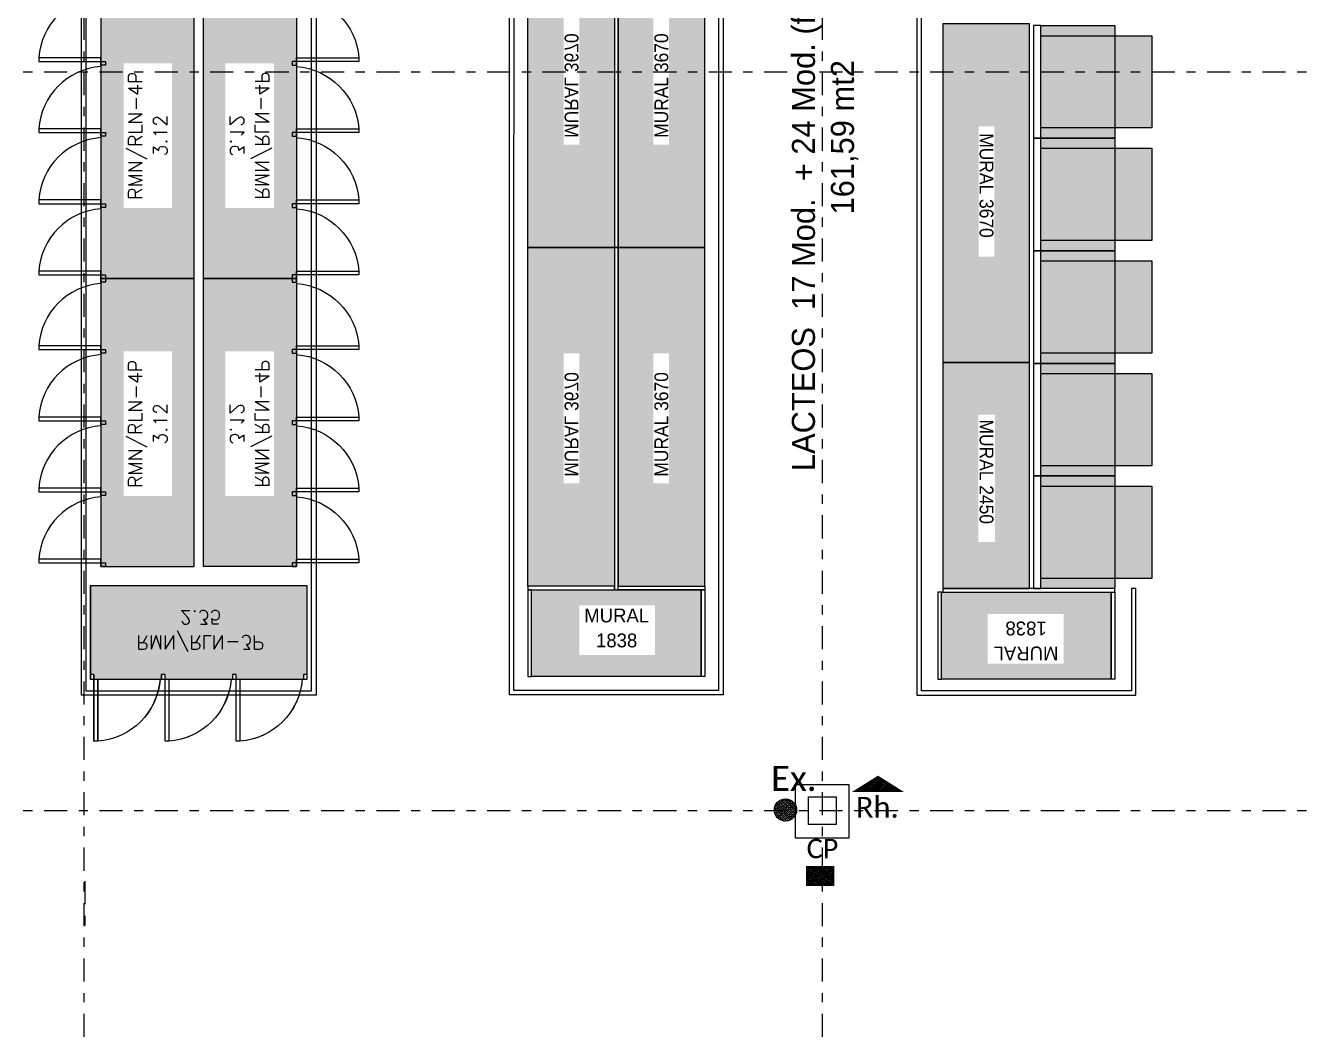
# Model space of a CAD drawing. Header units: millimetres. Extents: x 340 to 1003762, y 22 to 362022.
# Drawn here: x 419.52 to 433.36, y 47.89 to 58.85 of the extents above; entities that cross this region are included whole.
import ezdxf
from ezdxf.xclip import XClip

# ---------------------------------------------------------------- set-up
doc = ezdxf.new("R2010")
doc.units = ezdxf.units.MM
doc.header["$XCLIPFRAME"] = 0
doc.linetypes.add('LSBB_P_002 - PLANTA 1° NIVEL SALA DE VENTAS$0$DASHDOT2', pattern=[0.5, 0.25, -0.125, 0, -0.125])
doc.linetypes.add('LSBB_P_002 - PLANTA 1° NIVEL SALA DE VENTAS$0$HIDDEN', pattern=[0.375, 0.25, -0.125])
for name, color, linetype in [('LSBB_P_002 - PLANTA 1° NIVEL SALA DE VENTAS$0$0.15', 2, 'Continuous'), ('LSBB_P_002 - PLANTA 1° NIVEL SALA DE VENTAS$0$A-GONDOLAS', 1, 'Continuous'), ('LSBB_P_002 - PLANTA 1° NIVEL SALA DE VENTAS$0$A-LAYOUT', 7, 'Continuous'), ('LSBB_P_002 - PLANTA 1° NIVEL SALA DE VENTAS$0$A-MUEBLES FRIO', 2, 'Continuous'), ('LSBB_P_002 - PLANTA 1° NIVEL SALA DE VENTAS$0$A-SALA DEFENSAS', 9, 'Continuous'), ('LSBB_P_002 - PLANTA 1° NIVEL SALA DE VENTAS$0$A-SALA HATCH-LACTEOS', 151, 'Continuous'), ('LSBB_P_002 - PLANTA 1° NIVEL SALA DE VENTAS$0$A-TEXTO SV', 2, 'LSBB_P_002 - PLANTA 1° NIVEL SALA DE VENTAS$0$DASHDOT2'), ('LSBB_P_002 - PLANTA 1° NIVEL SALA DE VENTAS$0$CENEFA', 6, 'LSBB_P_002 - PLANTA 1° NIVEL SALA DE VENTAS$0$HIDDEN'), ('LSBB_P_002 - PLANTA 1° NIVEL SALA DE VENTAS$0$E-SF O CP', 7, 'Continuous'), ('LSBB_P_002 - PLANTA 1° NIVEL SALA DE VENTAS$0$EJES', 8, 'LSBB_P_002 - PLANTA 1° NIVEL SALA DE VENTAS$0$DASHDOT2'), ('LSBB_P_002 - PLANTA 1° NIVEL SALA DE VENTAS$0$ESTRUCTURA', 5, 'Continuous'), ('LSBB_P_002 - PLANTA 1° NIVEL SALA DE VENTAS$0$LAYOUT$0$A-GONDOLAS DELGADO', 8, 'Continuous'), ('LSBB_P_002 - PLANTA 1° NIVEL SALA DE VENTAS$0$LAYOUT$0$A-SALA-HATCH-CONGELADOS', 170, 'Continuous'), ('LSBB_P_002 - PLANTA 1° NIVEL SALA DE VENTAS$0$N- EXTINTOR O RH', 1, 'Continuous'), ('LSBB_P_002 - PLANTA 1° NIVEL SALA DE VENTAS$0$ZOCALOS-HORM', 8, 'Continuous'), ('XREF', 7, 'Continuous')]:
    doc.layers.add(name, color=color, linetype=linetype)
doc.styles.add('LSBB_P_002 - PLANTA 1° NIVEL SALA DE VENTAS$0$ARQ', font='arial.ttf')
doc.styles.add('LSBB_P_002 - PLANTA 1° NIVEL SALA DE VENTAS$0$century gothic', font='GOTHIC.TTF')
doc.styles.add('LSBB_P_002 - PLANTA 1° NIVEL SALA DE VENTAS$0$LAYOUT$0$ARQ', font='SIMPLEX.shx')
doc.styles.add('LSBB_P_002 - PLANTA 1° NIVEL SALA DE VENTAS$0$LAYOUT$0$REF-LAYOUT N+0.00 E 03$0$REF-LAYOUT N+0.00 E 02$0$ARQ', font='SIMPLEX.shx')
doc.styles.add('LSBB_P_002 - PLANTA 1° NIVEL SALA DE VENTAS$0$LAYOUT$0$REF-LAYOUT N+0.00 E 03$0$REF-LAYOUT N+0.00 E 02$0$Walmart_CENTURY GOTHIC', font='GOTHIC.TTF')
doc.styles.add('LSBB_P_002 - PLANTA 1° NIVEL SALA DE VENTAS$0$STANDARD', font='txt')

# ---------------------------------------------------------------- blocks, each defined once
blk = doc.blocks.new('LSBB_P_002 - PLANTA 1° NIVEL SALA DE VENTAS$0$LAYOUT$0$A$C2C991059')
blk.add_lwpolyline([(-0.04, -0.673), (0, -0.673), (0, 0), (-0.04, 0)], close=True)
blk.add_arc((0.012, 0.055), 0.73, 184.2921, 265.8994)
blk = doc.blocks.new('LSBB_P_002 - PLANTA 1° NIVEL SALA DE VENTAS$0$LAYOUT$0$REF-LAYOUT N+0.00 E 03$0$REF-LAYOUT N+0.00 E 02$0$A$C2C991059')
blk.add_lwpolyline([(-0.04, -0.673), (0, -0.673), (0, 0), (-0.04, 0)], close=True)
blk.add_arc((0.012, 0.055), 0.73, 184.2921, 265.8994)
blk = doc.blocks.new('LSBB_P_002 - PLANTA 1° NIVEL SALA DE VENTAS$0$LAYOUT$0$COOLER_3P_2360_X_101')
h = blk.add_hatch(color=256)
h.dxf.hatch_style = 1
h.paths.add_polyline_path([(-3148.8, -3913.8), (-3148.8, -3918.8), (-3152.8, -3918.8), (-3152.8, -3913.8), (-3225.8, -3913.8), (-3225.8, -3918.8), (-3229.8, -3918.8), (-3229.8, -3913.8), (-3302.8, -3913.8), (-3302.8, -3918.8), (-3306.8, -3918.8), (-3306.8, -4014.8), (-3071.8, -4014.8), (-3071.8, -3918.8), (-3075.8, -3918.8), (-3075.8, -3913.8)])
h.paths.add_polyline_path([(-3265.7, -3993.4), (-3108.9, -3993.4), (-3108.9, -3940.8), (-3265.7, -3940.8)], flags=24)
at = {"layer": 'LSBB_P_002 - PLANTA 1° NIVEL SALA DE VENTAS$0$A-MUEBLES FRIO', "linetype": 'Continuous', "extrusion": (0, 1e-16, -1)}
for points in [[(3302.8, -3918.8), (3306.8, -3918.8), (3306.8, -3913.8), (3302.8, -3913.8)], [(3225.8, -3918.8), (3229.8, -3918.8), (3229.8, -3913.8), (3225.8, -3913.8)], [(3148.8, -3918.8), (3152.8, -3918.8), (3152.8, -3913.8), (3148.8, -3913.8)], [(3071.8, -3918.8), (3075.8, -3918.8), (3075.8, -3913.8), (3071.8, -3913.8)]]:
    blk.add_lwpolyline(points, close=True, dxfattribs=at)
at = {"layer": 'LSBB_P_002 - PLANTA 1° NIVEL SALA DE VENTAS$0$A-MUEBLES FRIO'}
blk.add_lwpolyline([(-3071.8, -4014.8), (-3306.8, -4014.8), (-3306.8, -3913.8), (-3071.8, -3913.8)], close=True, dxfattribs=at)
at = {"layer": 'LSBB_P_002 - PLANTA 1° NIVEL SALA DE VENTAS$0$A-MUEBLES FRIO', "xscale": 100.0000000000038, "yscale": 100.0000000000038, "zscale": 100.0000000000038, "rotation": 180}
for p in [(-3302.8, -3913.8), (-3225.8, -3913.8), (-3148.8, -3913.8)]:
    blk.add_blockref('LSBB_P_002 - PLANTA 1° NIVEL SALA DE VENTAS$0$LAYOUT$0$A$C2C991059', p, dxfattribs=at)
at = {"insert": (-3187.3, -3967.1), "char_height": 15, "width": 305.871, "attachment_point": 5, "line_spacing_factor": 1.081434, "style": 'LSBB_P_002 - PLANTA 1° NIVEL SALA DE VENTAS$0$LAYOUT$0$ARQ'}
blk.add_mtext('RMN/RLN-3P\\P2.35', dxfattribs=at)
blk = doc.blocks.new('LSBB_P_002 - PLANTA 1° NIVEL SALA DE VENTAS$0$LAYOUT$0$REF-LAYOUT N+0.00 E 03$0$REF-LAYOUT N+0.00 E 02$0$COOLER 4P_3130_X_101')
h = blk.add_hatch(color=256)
h.dxf.hatch_style = 1
h.paths.add_polyline_path([(-3270.3, -3788.6), (-3113.5, -3788.6), (-3113.5, -3736), (-3270.3, -3736)], flags=16)
h.paths.add_polyline_path([(-3346.7, -3711.4), (-3034.6, -3711.4), (-3034.6, -3812.4), (-3346.7, -3812.4)])
at = {"layer": 'LSBB_P_002 - PLANTA 1° NIVEL SALA DE VENTAS$0$A-MUEBLES FRIO', "extrusion": (0, 1e-16, -1), "elevation": 0}
for points in [[(3342.7, -3716.4), (3346.7, -3716.4), (3346.7, -3711.4), (3342.7, -3711.4)], [(3265.6, -3716.4), (3269.6, -3716.4), (3269.6, -3711.4), (3265.6, -3711.4)], [(3188.6, -3716.4), (3192.6, -3716.4), (3192.6, -3711.4), (3188.6, -3711.4)], [(3111.6, -3716.4), (3115.6, -3716.4), (3115.6, -3711.4), (3111.6, -3711.4)], [(3034.6, -3716.4), (3038.6, -3716.4), (3038.6, -3711.4), (3034.6, -3711.4)]]:
    blk.add_lwpolyline(points, close=True, dxfattribs=at)
at = {"layer": 'LSBB_P_002 - PLANTA 1° NIVEL SALA DE VENTAS$0$A-MUEBLES FRIO'}
blk.add_lwpolyline([(-3034.6, -3711.4), (-3346.7, -3711.4), (-3346.7, -3812.4), (-3034.6, -3812.4)], close=True, dxfattribs=at)
at = {"layer": 'LSBB_P_002 - PLANTA 1° NIVEL SALA DE VENTAS$0$A-MUEBLES FRIO', "xscale": 100.0000000000038, "yscale": 100.0000000000038, "zscale": 100.0000000000038, "rotation": 180}
for p in [(-3342.7, -3711.4), (-3265.6, -3711.4), (-3188.6, -3711.4), (-3111.6, -3711.4)]:
    blk.add_blockref('LSBB_P_002 - PLANTA 1° NIVEL SALA DE VENTAS$0$LAYOUT$0$REF-LAYOUT N+0.00 E 03$0$REF-LAYOUT N+0.00 E 02$0$A$C2C991059', p, dxfattribs=at)
at = {"insert": (-3191.9, -3762.3), "char_height": 15, "width": 305.871, "attachment_point": 5, "line_spacing_factor": 1.081434, "style": 'LSBB_P_002 - PLANTA 1° NIVEL SALA DE VENTAS$0$LAYOUT$0$REF-LAYOUT N+0.00 E 03$0$REF-LAYOUT N+0.00 E 02$0$ARQ'}
blk.add_mtext('RMN/RLN-4P\\P3.12', dxfattribs=at)
blk = doc.blocks.new('LSBB_P_002 - PLANTA 1° NIVEL SALA DE VENTAS$0$A$C49184C2C')
at = {"layer": 'LSBB_P_002 - PLANTA 1° NIVEL SALA DE VENTAS$0$E-SF O CP', "linetype": 'ByBlock'}
h = blk.add_hatch(dxfattribs=at)
h.set_pattern_fill('ANSI36,_I', color=3, scale=0.126, style=2)
h.set_pattern_definition([(315, (8652.031924, 21254.503363), (0.008352698853, -0.03062656246), [0.039375, -0.007875, 0, -0.007875])])
h.paths.add_polyline_path([(0.382, 0.018), (0.022, 0.018), (0.022, 0.258), (0.382, 0.258)])
at = {"layer": 'LSBB_P_002 - PLANTA 1° NIVEL SALA DE VENTAS$0$E-SF O CP', "color": 3, "const_width": 0.036}
blk.add_lwpolyline([(0.382, 0.018), (0.022, 0.018), (0.022, 0.258), (0.382, 0.258)], close=True, dxfattribs=at)
at = {"layer": 'LSBB_P_002 - PLANTA 1° NIVEL SALA DE VENTAS$0$E-SF O CP', "color": 3, "insert": (0.233, 0.519, 0), "char_height": 0.27, "width": 6.00887, "attachment_point": 5, "style": 'LSBB_P_002 - PLANTA 1° NIVEL SALA DE VENTAS$0$STANDARD'}
blk.add_mtext('{\\fCalibri|b0|i0|c0|p34;CP}', dxfattribs=at)
blk = doc.blocks.new('LSBB_P_002 - PLANTA 1° NIVEL SALA DE VENTAS$0$CP. EXISTENTES')
at = {"layer": 'LSBB_P_002 - PLANTA 1° NIVEL SALA DE VENTAS$0$N- EXTINTOR O RH', "color": 20, "xscale": 0.7761600000000002, "yscale": 0.7761600000000002, "zscale": 0.7761600000000002}
blk.add_blockref('LSBB_P_002 - PLANTA 1° NIVEL SALA DE VENTAS$0$A$C49184C2C', (843.261, 264.352), dxfattribs=at)
blk = doc.blocks.new('LSBB_P_002 - PLANTA 1° NIVEL SALA DE VENTAS$0$SVLY')
at = {"layer": 'LSBB_P_002 - PLANTA 1° NIVEL SALA DE VENTAS$0$A-SALA HATCH-LACTEOS'}
h = blk.add_hatch(color=256, dxfattribs=at)
h.dxf.hatch_style = 1
h.paths.add_polyline_path([(1040.249, 274.939), (1041.189, 274.939), (1041.189, 271.269), (1040.249, 271.269)])
h.paths.add_polyline_path([(1040.639, 272.381), (1040.639, 273.792), (1040.809, 273.792), (1040.809, 272.381)], flags=16)
h = blk.add_hatch(color=256, dxfattribs=at)
h.dxf.hatch_style = 1
h.paths.add_polyline_path([(1042.169, 274.939), (1041.229, 274.939), (1041.229, 271.269), (1042.169, 271.269)])
h.paths.add_polyline_path([(1041.78, 272.381), (1041.78, 273.792), (1041.61, 273.792), (1041.61, 272.381)], flags=16)
h = blk.add_hatch(color=256, dxfattribs=at)
h.dxf.hatch_style = 1
h.paths.add_polyline_path([(1044.745, 270.022), (1045.685, 270.022), (1045.685, 273.692), (1044.745, 273.692)])
h.paths.add_polyline_path([(1045.135, 272.58), (1045.135, 271.169), (1045.305, 271.169), (1045.305, 272.58)], flags=16)
for points in [[(1046.609, 272.452), (1045.809, 272.452), (1045.809, 273.672), (1046.609, 273.672)], [(1046.609, 271.232), (1045.809, 271.232), (1045.809, 272.452), (1046.609, 272.452)], [(1046.609, 270.012), (1045.809, 270.012), (1045.809, 271.232), (1046.609, 271.232)], [(1046.609, 268.792), (1045.809, 268.792), (1045.809, 270.012), (1046.609, 270.012)], [(1046.609, 267.572), (1045.809, 267.572), (1045.809, 268.792), (1046.609, 268.792)]]:
    blk.add_hatch(color=256, dxfattribs=at).paths.add_polyline_path(points)
h = blk.add_hatch(color=256, dxfattribs=at)
h.dxf.hatch_style = 1
h.paths.add_polyline_path([(1047.011, 272.562), (1045.809, 272.562), (1045.809, 273.562), (1047.011, 273.562)])
h = blk.add_hatch(color=256, dxfattribs=at)
h.dxf.hatch_style = 1
h.paths.add_polyline_path([(1047.011, 271.342), (1045.809, 271.342), (1045.809, 272.342), (1047.011, 272.342)])
h = blk.add_hatch(color=256, dxfattribs=at)
h.dxf.hatch_style = 1
h.paths.add_polyline_path([(1040.249, 271.269), (1041.189, 271.269), (1041.189, 267.599), (1040.249, 267.599)])
h.paths.add_polyline_path([(1040.639, 268.711), (1040.639, 270.122), (1040.809, 270.122), (1040.809, 268.711)], flags=16)
h = blk.add_hatch(color=256, dxfattribs=at)
h.dxf.hatch_style = 1
h.paths.add_polyline_path([(1042.169, 271.269), (1041.229, 271.269), (1041.229, 267.599), (1042.169, 267.599)])
h.paths.add_polyline_path([(1041.78, 268.711), (1041.78, 270.122), (1041.61, 270.122), (1041.61, 268.711)], flags=16)
h = blk.add_hatch(color=256, dxfattribs=at)
h.dxf.hatch_style = 1
h.paths.add_polyline_path([(1047.011, 270.122), (1045.809, 270.122), (1045.809, 271.122), (1047.011, 271.122)])
h = blk.add_hatch(color=256, dxfattribs=at)
h.dxf.hatch_style = 1
h.paths.add_polyline_path([(1045.685, 270.022), (1044.745, 270.022), (1044.745, 267.572), (1045.685, 267.572)])
h.paths.add_polyline_path([(1045.13, 269.457), (1045.13, 268.076), (1045.309, 268.076), (1045.309, 269.457)], flags=16)
h = blk.add_hatch(color=256, dxfattribs=at)
h.dxf.hatch_style = 1
h.paths.add_polyline_path([(1047.011, 268.902), (1045.809, 268.902), (1045.809, 269.902), (1047.011, 269.902)])
h = blk.add_hatch(color=256, dxfattribs=at)
h.dxf.hatch_style = 1
h.paths.add_polyline_path([(1047.011, 267.682), (1045.809, 267.682), (1045.809, 268.682), (1047.011, 268.682)])
h = blk.add_hatch(color=256, dxfattribs=at)
h.dxf.hatch_style = 1
h.paths.add_polyline_path([(1042.127, 266.619), (1042.127, 267.559), (1040.289, 267.559), (1040.289, 266.619)])
h.paths.add_polyline_path([(1040.806, 266.853), (1041.626, 266.853), (1041.626, 267.391), (1040.806, 267.391)], flags=16)
h = blk.add_hatch(color=256, dxfattribs=at)
h.dxf.hatch_style = 1
h.paths.add_polyline_path([(1044.732, 267.532), (1044.732, 266.592), (1046.569, 266.592), (1046.569, 267.532)])
h.paths.add_polyline_path([(1046.053, 267.298), (1045.233, 267.298), (1045.233, 266.759), (1046.053, 266.759)], flags=16)
at = {"layer": 'LSBB_P_002 - PLANTA 1° NIVEL SALA DE VENTAS$0$0.15'}
for p, q in [((1041.189, 274.939), (1041.189, 271.269)), ((1041.229, 271.269), (1041.229, 274.939)), ((1041.189, 271.269), (1041.188, 267.559)), ((1041.229, 271.269), (1041.189, 271.269)), ((1041.189, 271.269), (1041.229, 271.269)), ((1041.228, 267.559), (1041.229, 271.269)), ((1041.188, 267.559), (1041.228, 267.559))]:
    blk.add_line(p, q, dxfattribs=at)
at = {"layer": 'LSBB_P_002 - PLANTA 1° NIVEL SALA DE VENTAS$0$A-GONDOLAS', "ltscale": 3}
for points in [[(1045.729, 272.452), (1045.729, 272.452), (1045.809, 272.452), (1045.809, 273.672), (1045.729, 273.672), (1045.729, 272.452)], [(1046.609, 272.452), (1046.609, 272.452), (1045.809, 272.452), (1045.809, 273.672), (1046.609, 273.672), (1046.609, 272.452)], [(1045.729, 271.232), (1045.729, 271.232), (1045.809, 271.232), (1045.809, 272.452), (1045.729, 272.452), (1045.729, 271.232)], [(1046.609, 271.232), (1046.609, 271.232), (1045.809, 271.232), (1045.809, 272.452), (1046.609, 272.452), (1046.609, 271.232)], [(1045.729, 270.012), (1045.729, 270.012), (1045.809, 270.012), (1045.809, 271.232), (1045.729, 271.232), (1045.729, 270.012)], [(1046.609, 270.012), (1046.609, 270.012), (1045.809, 270.012), (1045.809, 271.232), (1046.609, 271.232), (1046.609, 270.012)], [(1045.729, 268.792), (1045.729, 268.792), (1045.809, 268.792), (1045.809, 270.012), (1045.729, 270.012), (1045.729, 268.792)], [(1046.609, 268.792), (1046.609, 268.792), (1045.809, 268.792), (1045.809, 270.012), (1046.609, 270.012), (1046.609, 268.792)], [(1045.729, 267.572), (1045.729, 267.572), (1045.809, 267.572), (1045.809, 268.792), (1045.729, 268.792), (1045.729, 267.572)], [(1046.609, 267.572), (1046.609, 267.572), (1045.809, 267.572), (1045.809, 268.792), (1046.609, 268.792), (1046.609, 267.572)]]:
    blk.add_lwpolyline(points, dxfattribs=at)
at = {"layer": 'LSBB_P_002 - PLANTA 1° NIVEL SALA DE VENTAS$0$A-GONDOLAS', "flags": 128}
for points in [[(1047.011, 272.562), (1045.809, 272.562), (1045.809, 273.562), (1047.011, 273.562)], [(1047.011, 271.342), (1045.809, 271.342), (1045.809, 272.342), (1047.011, 272.342)], [(1047.011, 270.122), (1045.809, 270.122), (1045.809, 271.122), (1047.011, 271.122)], [(1047.011, 268.902), (1045.809, 268.902), (1045.809, 269.902), (1047.011, 269.902)], [(1047.011, 267.682), (1045.809, 267.682), (1045.809, 268.682), (1047.011, 268.682)]]:
    blk.add_lwpolyline(points, close=True, dxfattribs=at)
at = {"layer": 'LSBB_P_002 - PLANTA 1° NIVEL SALA DE VENTAS$0$A-MUEBLES FRIO'}
for p, q in [((1040.248, 267.599), (1040.248, 267.559)), ((1041.188, 267.599), (1040.248, 267.599)), ((1040.248, 267.559), (1041.188, 267.559)), ((1040.289, 267.559), (1040.249, 267.559)), ((1040.249, 267.559), (1040.249, 266.619)), ((1040.289, 266.619), (1040.289, 267.559)), ((1041.188, 267.559), (1041.188, 267.599)), ((1041.228, 267.559), (1041.228, 267.599)), ((1041.228, 267.599), (1042.168, 267.599)), ((1042.168, 267.559), (1041.228, 267.559)), ((1042.127, 267.559), (1042.167, 267.559)), ((1042.127, 266.619), (1042.127, 267.559)), ((1042.167, 267.559), (1042.167, 266.619)), ((1042.168, 267.599), (1042.168, 267.559)), ((1044.731, 267.532), (1044.691, 267.532)), ((1044.691, 267.532), (1044.691, 266.592)), ((1044.731, 266.592), (1044.731, 267.532)), ((1044.745, 267.572), (1044.745, 267.532)), ((1046.609, 267.572), (1044.745, 267.572)), ((1044.745, 267.532), (1046.609, 267.532)), ((1046.569, 267.532), (1046.609, 267.532)), ((1046.569, 266.592), (1046.569, 267.532)), ((1046.609, 267.532), (1046.609, 267.572)), ((1046.609, 267.532), (1046.609, 266.592)), ((1040.249, 266.619), (1040.289, 266.619)), ((1042.167, 266.619), (1042.127, 266.619)), ((1044.691, 266.592), (1044.731, 266.592)), ((1046.609, 266.592), (1046.569, 266.592))]:
    blk.add_line(p, q, dxfattribs=at)
for points in [[(1041.189, 271.269), (1040.249, 271.269), (1040.249, 274.939), (1041.189, 274.939)], [(1041.229, 271.269), (1042.169, 271.269), (1042.169, 274.939), (1041.229, 274.939)], [(1045.685, 273.692), (1044.745, 273.692), (1044.745, 270.022), (1045.685, 270.022)], [(1041.189, 267.599), (1040.249, 267.599), (1040.249, 271.269), (1041.189, 271.269)], [(1041.229, 267.599), (1042.169, 267.599), (1042.169, 271.269), (1041.229, 271.269)], [(1045.685, 270.022), (1044.745, 270.022), (1044.745, 267.572), (1045.685, 267.572)], [(1042.127, 266.619), (1040.289, 266.619), (1040.289, 267.559), (1042.127, 267.559)], [(1044.731, 267.532), (1046.569, 267.532), (1046.569, 266.592), (1044.731, 266.592)]]:
    blk.add_lwpolyline(points, close=True, dxfattribs=at)
at = {"layer": 'LSBB_P_002 - PLANTA 1° NIVEL SALA DE VENTAS$0$A-SALA DEFENSAS', "color": 1}
for p, q in [((1035.461, 278.519), (1035.461, 266.465)), ((1037.907, 266.465), (1037.907, 278.519)), ((1035.461, 266.465), (1037.907, 266.465))]:
    blk.add_line(p, q, dxfattribs=at)
blk.add_lwpolyline([(1037.955, 278.567), (1037.955, 266.417), (1035.413, 266.417), (1035.413, 278.567)], dxfattribs=at)
at = {"layer": 'LSBB_P_002 - PLANTA 1° NIVEL SALA DE VENTAS$0$A-SALA DEFENSAS', "color": 1, "linetype": 'Continuous', "flags": 128}
for points in [[(1040.052, 278.567), (1042.365, 278.567), (1042.365, 266.421), (1040.051, 266.421)], [(1040.1, 278.519), (1042.317, 278.519), (1042.317, 266.469), (1040.099, 266.469), (1040.1, 278.519)]]:
    blk.add_lwpolyline(points, close=True, dxfattribs=at)
at = {"layer": 'LSBB_P_002 - PLANTA 1° NIVEL SALA DE VENTAS$0$A-SALA DEFENSAS', "color": 1}
blk.add_lwpolyline([(1046.788, 277.258), (1046.836, 277.258), (1046.836, 278.567), (1044.465, 278.567), (1044.465, 266.417), (1046.836, 266.417), (1046.836, 267.572), (1046.788, 267.572), (1046.788, 266.465), (1044.513, 266.465), (1044.513, 278.517), (1046.788, 278.517)], close=True, dxfattribs=at)
at = {"layer": 'LSBB_P_002 - PLANTA 1° NIVEL SALA DE VENTAS$0$ESTRUCTURA'}
blk.add_lwpolyline([(1043.589, 265.316), (1043.589, 265.016), (1043.289, 265.016), (1043.289, 265.316)], close=True, dxfattribs=at)
at = {"layer": 'LSBB_P_002 - PLANTA 1° NIVEL SALA DE VENTAS$0$LAYOUT$0$A-GONDOLAS DELGADO', "ltscale": 3}
for p, q in [((1045.809, 273.672), (1045.729, 273.672)), ((1045.729, 273.672), (1045.729, 272.452)), ((1045.809, 272.452), (1045.809, 273.672)), ((1045.809, 272.452), (1045.729, 272.452)), ((1045.729, 272.452), (1045.729, 271.232)), ((1045.729, 272.452), (1045.729, 272.452)), ((1045.729, 272.452), (1045.809, 272.452)), ((1045.809, 271.232), (1045.809, 272.452)), ((1045.729, 271.232), (1045.729, 271.232)), ((1045.729, 271.232), (1045.809, 271.232)), ((1045.809, 271.232), (1045.729, 271.232)), ((1045.729, 271.232), (1045.729, 270.012)), ((1045.809, 270.012), (1045.809, 271.232)), ((1045.729, 270.012), (1045.729, 270.012)), ((1045.729, 270.012), (1045.809, 270.012))]:
    blk.add_line(p, q, dxfattribs=at)
at = {"layer": 'LSBB_P_002 - PLANTA 1° NIVEL SALA DE VENTAS$0$LAYOUT$0$A-GONDOLAS DELGADO'}
for points in [[(1035.624, 274.052), (1035.624, 270.931), (1036.634, 270.931), (1036.634, 274.052)], [(1037.745, 274.052), (1037.745, 270.931), (1036.735, 270.931), (1036.735, 274.052)], [(1035.624, 270.931), (1035.624, 267.81), (1036.634, 267.81), (1036.634, 270.931)], [(1037.745, 270.931), (1037.745, 267.81), (1036.735, 267.81), (1036.735, 270.931)], [(1037.859, 267.602), (1035.509, 267.602), (1035.509, 266.592), (1037.859, 266.592)]]:
    blk.add_lwpolyline(points, close=True, dxfattribs=at)
at = {"layer": 'LSBB_P_002 - PLANTA 1° NIVEL SALA DE VENTAS$0$LAYOUT$0$A-GONDOLAS DELGADO', "extrusion": (-1e-16, -2.22045e-32, -1)}
for points in [[(-1035.674, 273.282), (-1035.674, 273.242), (-1035.624, 273.242), (-1035.624, 273.282)], [(-1035.674, 272.512), (-1035.674, 272.472), (-1035.624, 272.472), (-1035.624, 272.512)], [(-1035.674, 271.742), (-1035.674, 271.702), (-1035.624, 271.702), (-1035.624, 271.742)], [(-1035.674, 270.971), (-1035.674, 270.931), (-1035.624, 270.931), (-1035.624, 270.971)], [(-1035.674, 270.971), (-1035.674, 270.931), (-1035.624, 270.931), (-1035.624, 270.971)], [(-1035.674, 270.161), (-1035.674, 270.121), (-1035.624, 270.121), (-1035.624, 270.161)], [(-1035.674, 269.391), (-1035.674, 269.351), (-1035.624, 269.351), (-1035.624, 269.391)], [(-1035.674, 268.621), (-1035.674, 268.581), (-1035.624, 268.581), (-1035.624, 268.621)], [(-1035.674, 267.85), (-1035.674, 267.81), (-1035.624, 267.81), (-1035.624, 267.85)]]:
    blk.add_lwpolyline(points, close=True, dxfattribs=at)
at = {"layer": 'LSBB_P_002 - PLANTA 1° NIVEL SALA DE VENTAS$0$LAYOUT$0$A-GONDOLAS DELGADO', "extrusion": (1e-16, 2.83277e-32, -1)}
for points in [[(-1037.695, 273.282), (-1037.695, 273.242), (-1037.745, 273.242), (-1037.745, 273.282)], [(-1037.695, 272.512), (-1037.695, 272.472), (-1037.745, 272.472), (-1037.745, 272.512)], [(-1037.695, 271.742), (-1037.695, 271.702), (-1037.745, 271.702), (-1037.745, 271.742)], [(-1037.695, 270.971), (-1037.695, 270.931), (-1037.745, 270.931), (-1037.745, 270.971)], [(-1037.695, 270.971), (-1037.695, 270.931), (-1037.745, 270.931), (-1037.745, 270.971)], [(-1037.695, 270.161), (-1037.695, 270.121), (-1037.745, 270.121), (-1037.745, 270.161)], [(-1037.695, 269.391), (-1037.695, 269.351), (-1037.745, 269.351), (-1037.745, 269.391)], [(-1037.695, 268.621), (-1037.695, 268.581), (-1037.745, 268.581), (-1037.745, 268.621)], [(-1037.695, 267.85), (-1037.695, 267.81), (-1037.745, 267.81), (-1037.745, 267.85)]]:
    blk.add_lwpolyline(points, close=True, dxfattribs=at)
at = {"layer": 'LSBB_P_002 - PLANTA 1° NIVEL SALA DE VENTAS$0$LAYOUT$0$A-GONDOLAS DELGADO', "extrusion": (1.22465e-32, -1e-16, -1)}
for points in [[(-1035.549, 266.642), (-1035.509, 266.642), (-1035.509, 266.592), (-1035.549, 266.592)], [(-1036.319, 266.642), (-1036.279, 266.642), (-1036.279, 266.592), (-1036.319, 266.592)], [(-1037.089, 266.642), (-1037.049, 266.642), (-1037.049, 266.592), (-1037.089, 266.592)], [(-1037.859, 266.642), (-1037.819, 266.642), (-1037.819, 266.592), (-1037.859, 266.592)]]:
    blk.add_lwpolyline(points, close=True, dxfattribs=at)
at = {"layer": 'LSBB_P_002 - PLANTA 1° NIVEL SALA DE VENTAS$0$E-SF O CP'}
blk.add_blockref('LSBB_P_002 - PLANTA 1° NIVEL SALA DE VENTAS$0$CP. EXISTENTES', (200, 0), dxfattribs=at)
at = {"layer": 'LSBB_P_002 - PLANTA 1° NIVEL SALA DE VENTAS$0$LAYOUT$0$A-GONDOLAS DELGADO', "extrusion": (0, 0, -1), "xscale": -1, "zscale": -1, "rotation": 90}
for p in [(-1035.624, 273.282), (-1035.624, 272.512), (-1035.624, 271.742), (-1035.624, 270.971), (-1035.624, 270.161), (-1035.624, 269.391), (-1035.624, 268.621), (-1035.624, 267.85)]:
    blk.add_blockref('LSBB_P_002 - PLANTA 1° NIVEL SALA DE VENTAS$0$LAYOUT$0$REF-LAYOUT N+0.00 E 03$0$REF-LAYOUT N+0.00 E 02$0$A$C2C991059', p, dxfattribs=at)
at = {"layer": 'LSBB_P_002 - PLANTA 1° NIVEL SALA DE VENTAS$0$LAYOUT$0$A-GONDOLAS DELGADO', "xscale": -1, "rotation": 90}
for p in [(1037.745, 273.282), (1037.745, 272.512), (1037.745, 271.742), (1037.745, 270.971), (1037.745, 270.161), (1037.745, 269.391), (1037.745, 268.621), (1037.745, 267.85)]:
    blk.add_blockref('LSBB_P_002 - PLANTA 1° NIVEL SALA DE VENTAS$0$LAYOUT$0$REF-LAYOUT N+0.00 E 03$0$REF-LAYOUT N+0.00 E 02$0$A$C2C991059', p, dxfattribs=at)
at = {"layer": 'LSBB_P_002 - PLANTA 1° NIVEL SALA DE VENTAS$0$LAYOUT$0$A-GONDOLAS DELGADO', "xscale": -1}
for p in [(1035.549, 266.592), (1036.319, 266.592), (1037.089, 266.592)]:
    blk.add_blockref('LSBB_P_002 - PLANTA 1° NIVEL SALA DE VENTAS$0$LAYOUT$0$A$C2C991059', p, dxfattribs=at)
at = {"layer": 'LSBB_P_002 - PLANTA 1° NIVEL SALA DE VENTAS$0$LAYOUT$0$A-SALA-HATCH-CONGELADOS', "yscale": 0.01, "zscale": 0.01}
for name, p, xscale, rotation in [('LSBB_P_002 - PLANTA 1° NIVEL SALA DE VENTAS$0$LAYOUT$0$REF-LAYOUT N+0.00 E 03$0$REF-LAYOUT N+0.00 E 02$0$COOLER 4P_3130_X_101', (998.51, 304.398), 0.01, 90), ('LSBB_P_002 - PLANTA 1° NIVEL SALA DE VENTAS$0$LAYOUT$0$REF-LAYOUT N+0.00 E 03$0$REF-LAYOUT N+0.00 E 02$0$COOLER 4P_3130_X_101', (1074.859, 304.398), -0.01, 270), ('LSBB_P_002 - PLANTA 1° NIVEL SALA DE VENTAS$0$LAYOUT$0$REF-LAYOUT N+0.00 E 03$0$REF-LAYOUT N+0.00 E 02$0$COOLER 4P_3130_X_101', (998.51, 301.277), 0.01, 90), ('LSBB_P_002 - PLANTA 1° NIVEL SALA DE VENTAS$0$LAYOUT$0$REF-LAYOUT N+0.00 E 03$0$REF-LAYOUT N+0.00 E 02$0$COOLER 4P_3130_X_101', (1074.859, 301.277), -0.01, 270), ('LSBB_P_002 - PLANTA 1° NIVEL SALA DE VENTAS$0$LAYOUT$0$COOLER_3P_2360_X_101', (1068.578, 227.454), -0.01, 180)]:
    blk.add_blockref(name, p, dxfattribs=dict(at, xscale=xscale, rotation=rotation))
at = {"layer": 'LSBB_P_002 - PLANTA 1° NIVEL SALA DE VENTAS$0$A-MUEBLES FRIO', "color": 7, "style": 'LSBB_P_002 - PLANTA 1° NIVEL SALA DE VENTAS$0$ARQ', "text_generation_flag": 4, "width": 0.9}
for p in [(1040.648, 272.455), (1040.648, 268.785)]:
    blk.add_text('MURAL 3670', height=0.15, rotation=90, dxfattribs=at).set_placement(p)
at = {"layer": 'LSBB_P_002 - PLANTA 1° NIVEL SALA DE VENTAS$0$A-MUEBLES FRIO', "color": 7, "style": 'LSBB_P_002 - PLANTA 1° NIVEL SALA DE VENTAS$0$ARQ', "width": 0.9}
for s, rotation, p in [('MURAL 3670', 90, (1041.771, 272.455)), ('MURAL 3670', 270, (1045.144, 272.505)), ('MURAL 3670', 90, (1041.771, 268.785)), ('MURAL 2450', 270, (1045.144, 269.404))]:
    blk.add_text(s, height=0.15, rotation=rotation, dxfattribs=at).set_placement(p)
at = {"layer": 'LSBB_P_002 - PLANTA 1° NIVEL SALA DE VENTAS$0$A-MUEBLES FRIO', "color": 7, "insert": (1041.212, 267.145), "char_height": 0.15, "attachment_point": 5, "line_spacing_factor": 1.081434, "style": 'LSBB_P_002 - PLANTA 1° NIVEL SALA DE VENTAS$0$century gothic'}
blk.add_mtext_dynamic_manual_height_columns('MURAL  \\P1838', width=197.27011, gutter_width=1, heights=[0], dxfattribs=at)
at = {"layer": 'LSBB_P_002 - PLANTA 1° NIVEL SALA DE VENTAS$0$A-MUEBLES FRIO', "color": 7, "insert": (1045.647, 267.006), "char_height": 0.15, "attachment_point": 5, "rotation": 180, "line_spacing_factor": 1.081434, "style": 'LSBB_P_002 - PLANTA 1° NIVEL SALA DE VENTAS$0$century gothic'}
blk.add_mtext_dynamic_manual_height_columns('MURAL  \\P1838', width=197.27011, gutter_width=1, heights=[0], dxfattribs=at)
at = {"layer": 'LSBB_P_002 - PLANTA 1° NIVEL SALA DE VENTAS$0$A-TEXTO SV', "style": 'LSBB_P_002 - PLANTA 1° NIVEL SALA DE VENTAS$0$LAYOUT$0$REF-LAYOUT N+0.00 E 03$0$REF-LAYOUT N+0.00 E 02$0$Walmart_CENTURY GOTHIC'}
for s, p in [('LACTEOS  17 Mod.  + 24 Mod. (f) + 4 Cab. (f)', (1043.36, 268.845)), ('161,59 mt2', (1043.783, 271.625))]:
    blk.add_text(s, height=0.25, rotation=90, dxfattribs=at).set_placement(p)
blk = doc.blocks.new('LSBB_P_002 - PLANTA 1° NIVEL SALA DE VENTAS$0$A$C1DC406FA')
at = {"layer": 'LSBB_P_002 - PLANTA 1° NIVEL SALA DE VENTAS$0$N- EXTINTOR O RH', "linetype": 'ByBlock'}
h = blk.add_hatch(dxfattribs=at)
h.set_pattern_fill('ANSI36,_I', color=256, scale=0.105, style=2)
h.set_pattern_definition([(45, (7209.541527, -17711.555046), (0.006960582377, 0.0255221353835), [0.0328125, -0.0065625, 0, -0.0065625])])
h.paths.add_polyline_path([(0.283, 0.545), (0.513, 0.401), (0.053, 0.401)])
at = {"layer": 'LSBB_P_002 - PLANTA 1° NIVEL SALA DE VENTAS$0$N- EXTINTOR O RH', "const_width": 0.03}
blk.add_lwpolyline([(0.283, 0.545), (0.283, 0.545), (0.513, 0.401), (0.053, 0.401)], close=True, dxfattribs=at)
at = {"layer": 'LSBB_P_002 - PLANTA 1° NIVEL SALA DE VENTAS$0$N- EXTINTOR O RH', "insert": (0.276, 0.219), "char_height": 0.225, "width": 5.00739, "attachment_point": 5, "style": 'LSBB_P_002 - PLANTA 1° NIVEL SALA DE VENTAS$0$STANDARD'}
blk.add_mtext('{\\fCalibri|b0|i0|c0|p34;Rh.}', dxfattribs=at)
blk = doc.blocks.new('LSBB_P_002 - PLANTA 1° NIVEL SALA DE VENTAS$0$RH. EXISTENTE')
at = {"layer": 'LSBB_P_002 - PLANTA 1° NIVEL SALA DE VENTAS$0$N- EXTINTOR O RH', "color": 20}
blk.add_blockref('LSBB_P_002 - PLANTA 1° NIVEL SALA DE VENTAS$0$A$C1DC406FA', (843.76, 264.983), dxfattribs=at)
blk = doc.blocks.new('LSBB_P_002 - PLANTA 1° NIVEL SALA DE VENTAS$0$A$C733336A8')
at = {"layer": 'LSBB_P_002 - PLANTA 1° NIVEL SALA DE VENTAS$0$N- EXTINTOR O RH', "linetype": 'ByBlock'}
h = blk.add_hatch(dxfattribs=at)
h.set_pattern_fill('ANSI36,_I', color=256, scale=0.126, style=2)
h.set_pattern_definition([(45, (8652.443333, -21254.299438), (0.008352698853, 0.03062656246), [0.039375, -0.007875, 0, -0.007875])])
edge = h.paths.add_edge_path()
edge.add_arc((0.172, 0.12), 0.12, 0, 360)
at = {"layer": 'LSBB_P_002 - PLANTA 1° NIVEL SALA DE VENTAS$0$N- EXTINTOR O RH'}
blk.add_circle((0.172, 0.12), 0.12, dxfattribs=at)
at = {"layer": 'LSBB_P_002 - PLANTA 1° NIVEL SALA DE VENTAS$0$N- EXTINTOR O RH', "insert": (0.262, 0.46), "char_height": 0.27, "width": 6.00887, "attachment_point": 5, "style": 'LSBB_P_002 - PLANTA 1° NIVEL SALA DE VENTAS$0$STANDARD'}
blk.add_mtext('{\\fCalibri|b0|i0|c0|p34;Ex.}', dxfattribs=at)
blk = doc.blocks.new('LSBB_P_002 - PLANTA 1° NIVEL SALA DE VENTAS$0$EXTINTORES EXISTENTES')
at = {"layer": 'LSBB_P_002 - PLANTA 1° NIVEL SALA DE VENTAS$0$N- EXTINTOR O RH', "color": 20}
blk.add_blockref('LSBB_P_002 - PLANTA 1° NIVEL SALA DE VENTAS$0$A$C733336A8', (842.789, 265.051), dxfattribs=at)
blk = doc.blocks.new('LSBB_P_002 - PLANTA 1° NIVEL SALA DE VENTAS', base_point=(223.57, 14.22))
at = {"layer": 'LSBB_P_002 - PLANTA 1° NIVEL SALA DE VENTAS$0$CENEFA', "color": 7}
blk.add_line((835.452, 264.402), (835.452, 263.922), dxfattribs=at)
blk.add_line((835.452, 264.402), (835.452, 263.922), dxfattribs=at)
at = {"layer": 'LSBB_P_002 - PLANTA 1° NIVEL SALA DE VENTAS$0$EJES'}
for p, q in [((835.439, 330.166), (835.439, 242.519)), ((843.439, 330.166), (843.439, 242.519)), ((877.859, 273.166), (769.057, 273.166)), ((877.859, 265.166), (769.057, 265.166))]:
    blk.add_line(p, q, dxfattribs=at)
at = {"layer": 'LSBB_P_002 - PLANTA 1° NIVEL SALA DE VENTAS$0$ESTRUCTURA'}
blk.add_lwpolyline([(843.589, 265.316), (843.589, 265.016), (843.289, 265.016), (843.289, 265.316)], close=True, dxfattribs=at)
at = {"layer": 'LSBB_P_002 - PLANTA 1° NIVEL SALA DE VENTAS$0$ZOCALOS-HORM'}
blk.add_lwpolyline([(843.729, 264.87), (843.149, 264.87), (843.149, 265.45), (843.729, 265.45)], close=True, dxfattribs=at)
at = {"layer": 'LSBB_P_002 - PLANTA 1° NIVEL SALA DE VENTAS$0$A-LAYOUT', "color": 1}
blk.add_blockref('LSBB_P_002 - PLANTA 1° NIVEL SALA DE VENTAS$0$SVLY', (-200, 0), dxfattribs=at)
at = {"layer": 'LSBB_P_002 - PLANTA 1° NIVEL SALA DE VENTAS$0$N- EXTINTOR O RH'}
for name, p in [('LSBB_P_002 - PLANTA 1° NIVEL SALA DE VENTAS$0$EXTINTORES EXISTENTES', (0.08, 0.003)), ('LSBB_P_002 - PLANTA 1° NIVEL SALA DE VENTAS$0$RH. EXISTENTE', (0, 0))]:
    blk.add_blockref(name, p, dxfattribs=at)

msp = doc.modelspace()

# ---------------------------------------------------------------- block references
at = {"layer": 'XREF'}
ref = msp.add_blockref('LSBB_P_002 - PLANTA 1° NIVEL SALA DE VENTAS', (-191.719, -200.6), dxfattribs=at)
XClip(ref).set_block_clipping_path([(755.454857474, 236.6800249606), (887.3150098981, 333.6713636781)])

doc.saveas('drawing.dxf')
